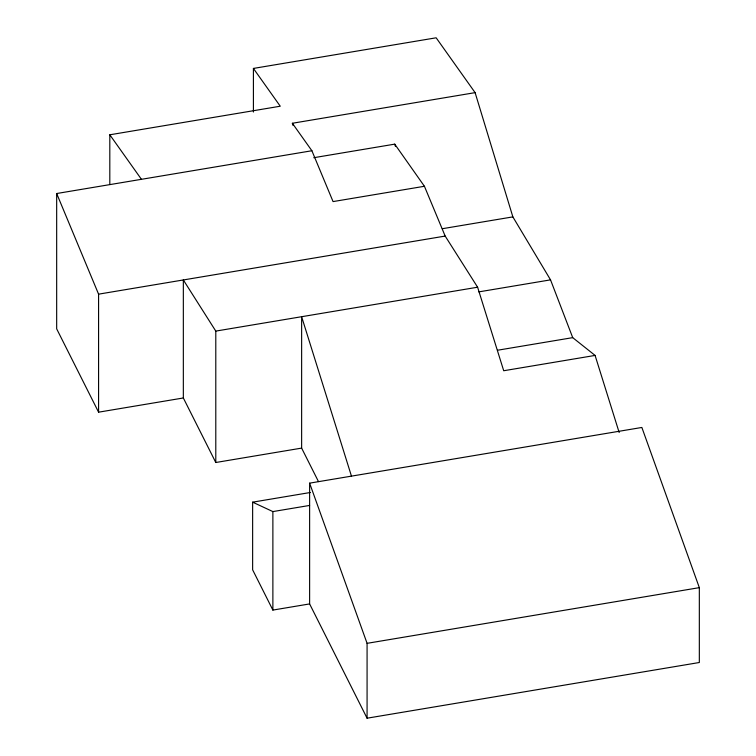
<?xml version="1.0" encoding="UTF-8"?>
<svg xmlns="http://www.w3.org/2000/svg" width="756" height="756" viewBox="0 0 756 756"><rect width="100%" height="100%" fill="white"/><g stroke="black" fill="none" stroke-linecap="round" stroke-linejoin="round"><path stroke-width="1.13" d="M253.411 112.03L253.411 68.427L436.155 37.8L475.108 92.638L512.861 216.887L550.538 279.862L572.717 337.639L595.085 355.424L619.173 432.508M109.809 184.398L109.809 134.795L280.259 106.218L253.411 68.427M293.035 125.458L292.364 123.266L475.108 92.638M318.484 481.61L301.635 448.11L215.791 462.502L183.339 397.977L98.582 412.181L56.672 328.841L56.672 193.527L311.888 150.746L333.056 201.587L424.428 186.278L445.171 236.07L477.612 287.214L503.713 370.742L595.085 355.424M313.768 157.711L394.736 144.141L424.428 186.278M442.307 228.718L512.861 216.887M56.672 193.527L98.582 294.16L445.171 236.07M183.339 397.977L183.339 279.956L215.791 331.1L477.612 287.214M478.822 291.882L550.538 279.862M497.533 350.236L572.717 337.639M309.62 483.15L641.863 427.461L699.328 587.648L699.328 662.511L367.076 718.2L309.62 603.921L309.62 483.15L367.076 643.337L367.076 718.2M309.62 603.921L272.878 610.083L252.636 569.816L252.636 502.164L310.385 492.487M252.636 502.164L272.878 511.585L309.62 505.433M367.076 643.337L699.328 587.648M292.364 123.266L311.888 150.746M109.809 134.795L141.438 179.314M351.464 476.148L301.635 316.717L301.635 448.11M394.736 144.141L395.416 146.399M272.878 511.585L272.878 610.083M215.791 331.1L215.791 462.502M98.582 294.16L98.582 412.181"/></g></svg>
